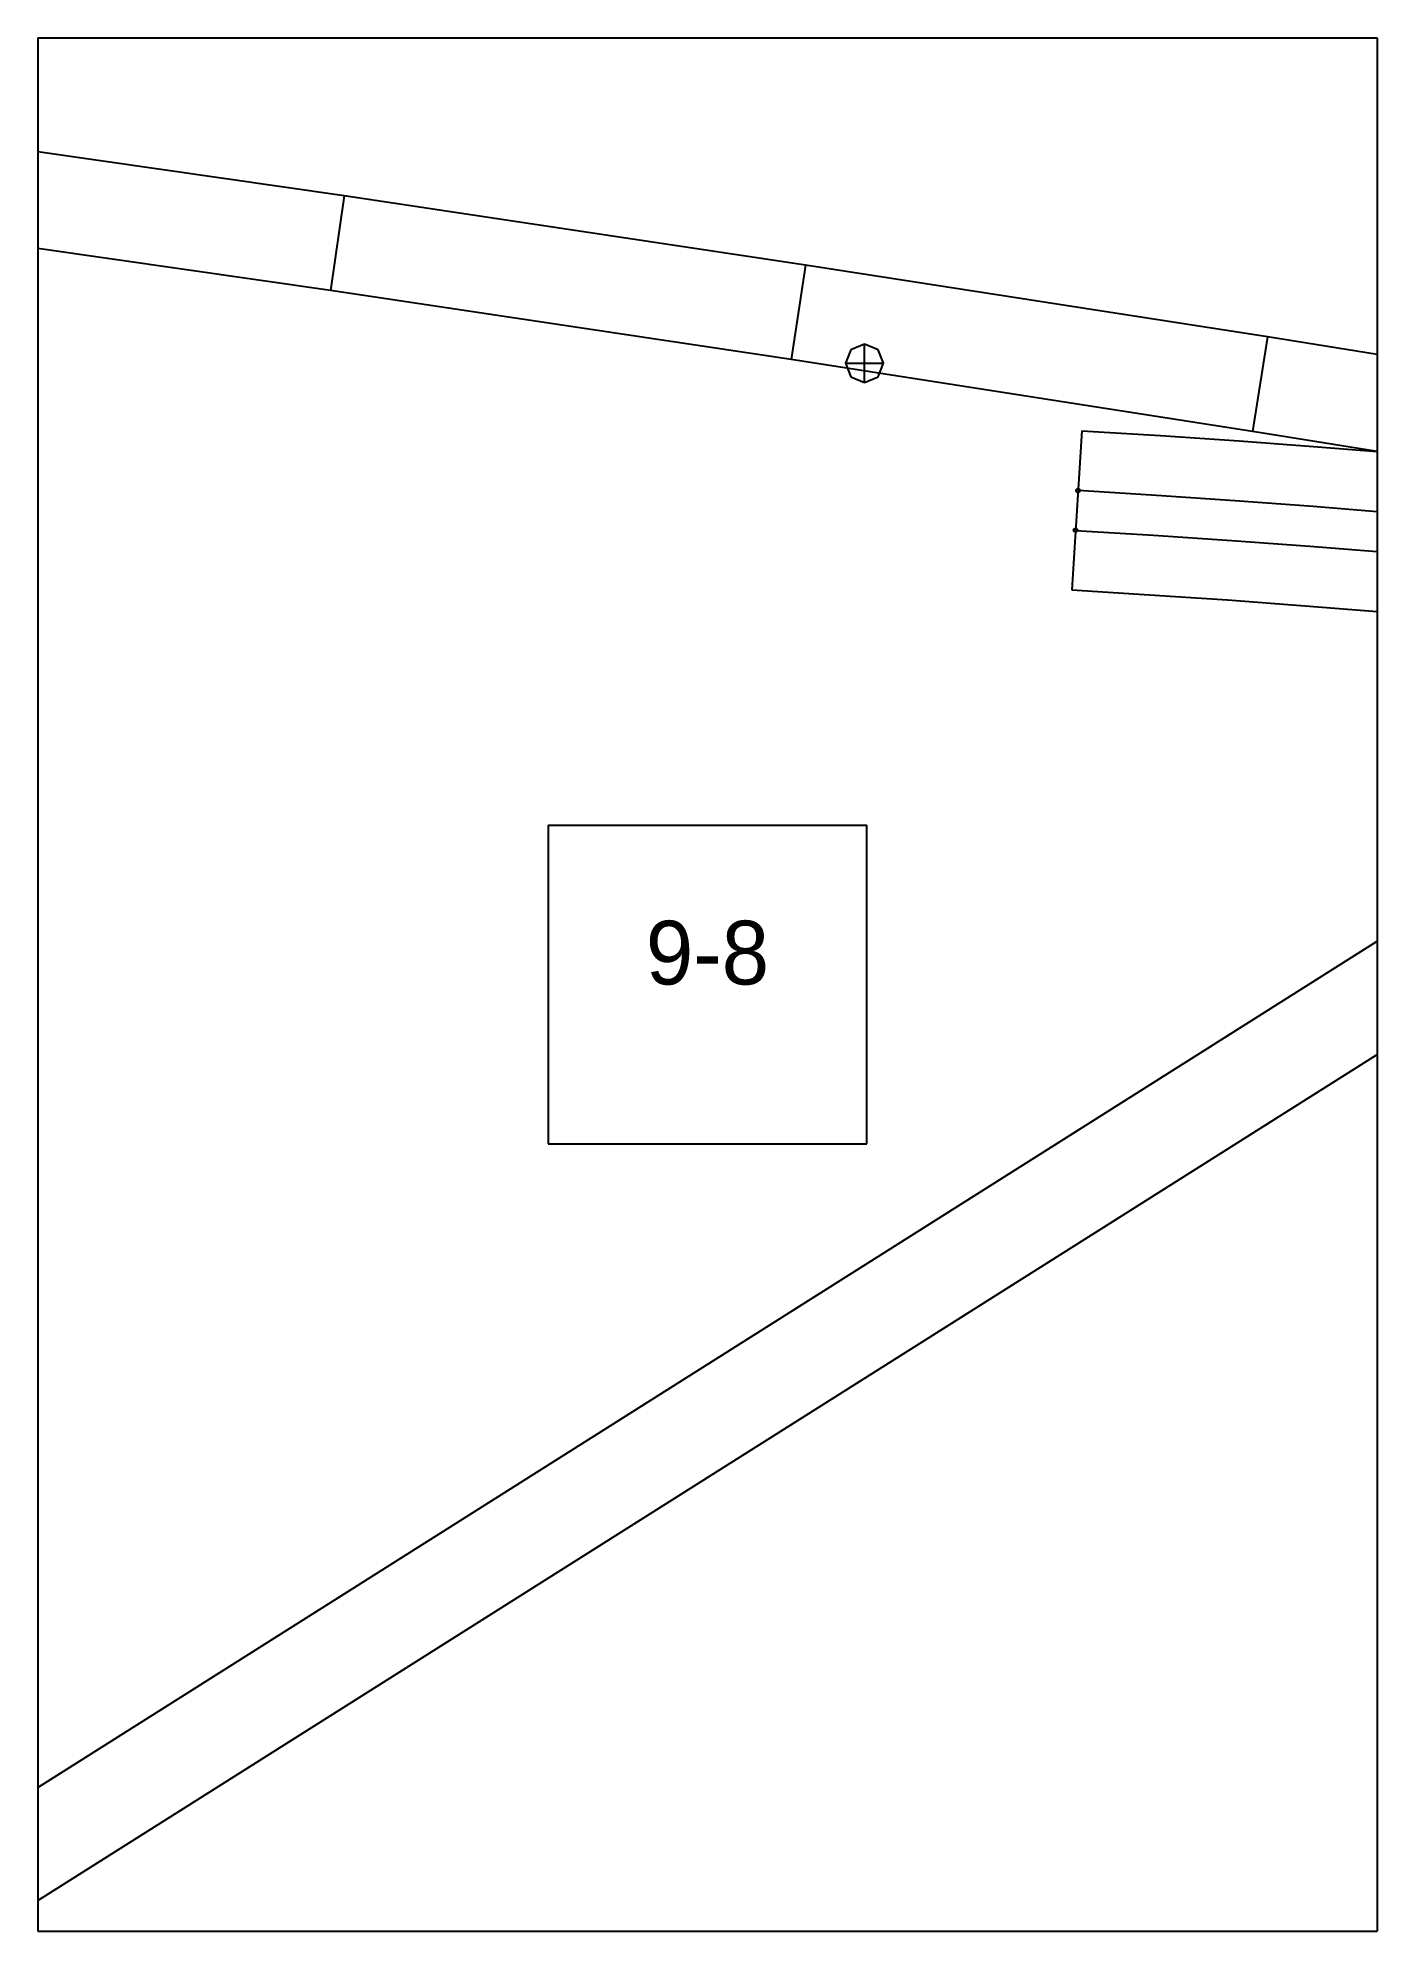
# Paper-space layout 'Plan 9-8' of a CAD drawing. Header units: metres, sheet in millimetres. Extents: x 0 to 210, y 0 to 297.
# The model-space entities are those that its viewports show. They can reach past a viewport. Long polylines and large blocks are cut down to what shows.
import ezdxf
from ezdxf.enums import TextEntityAlignment as Align

# ---------------------------------------------------------------- set-up
doc = ezdxf.new("R2010")
doc.units = ezdxf.units.M
for name, color, linetype in [('default', 7, 'Continuous'), ('mcircles', 7, 'Continuous'), ('TEXTLAYER', 7, 'Continuous'), ('VIEWPORTS', 7, 'Continuous')]:
    doc.layers.add(name, color=color, linetype=linetype)

msp = doc.modelspace()

# ---------------------------------------------------------------- linework, layer by layer
at = {"color": 9}
for p, q in [((1470, -2079), (1470, -2376)), ((1470, -2079), (1470, -2376)), ((1680, -2079), (1680, -2376)), ((1680, -2079), (1680, -2376)), ((1260, -2376), (1470, -2376)), ((1260, -2376), (1470, -2376)), ((1470, -2376), (1680, -2376)), ((1470, -2376), (1470, -2673)), ((1470, -2376), (1680, -2376)), ((1470, -2376), (1470, -2673)), ((1680, -2376), (1890, -2376)), ((1680, -2376), (1680, -2673)), ((1680, -2376), (1890, -2376)), ((1680, -2376), (1680, -2673)), ((1550, -2499.5), (1600, -2499.5)), ((1550, -2499.5), (1550, -2549.5)), ((1600, -2549.5), (1600, -2499.5)), ((1550, -2549.5), (1600, -2549.5)), ((1260, -2673), (1470, -2673)), ((1260, -2673), (1470, -2673)), ((1470, -2673), (1680, -2673)), ((1470, -2673), (1470, -2970)), ((1470, -2673), (1680, -2673)), ((1470, -2673), (1470, -2970)), ((1680, -2673), (1890, -2673)), ((1680, -2673), (1680, -2970)), ((1680, -2673), (1890, -2673)), ((1680, -2673), (1680, -2970))]:
    msp.add_line(p, q, dxfattribs=at)
at = {"layer": 'default', "color": 7, "linetype": 'Continuous'}
for p, q in [((1518.05, -2400.77), (1446.02, -2390.46)), ((1518.05, -2400.77), (1515.87, -2415.61)), ((1590.38, -2411.65), (1518.05, -2400.77)), ((1515.87, -2415.61), (1443.95, -2405.32)), ((1590.38, -2411.65), (1588.11, -2426.47)), ((1662.83, -2422.91), (1590.38, -2411.65)), ((1588.11, -2426.47), (1515.87, -2415.61)), ((1662.83, -2422.91), (1660.48, -2437.73)), ((1735.2, -2434.62), (1662.83, -2422.91)), ((1660.48, -2437.73), (1588.11, -2426.47)), ((1597.5, -2424.93), (1596.62, -2427.05)), ((1599.62, -2424.05), (1597.5, -2424.93)), ((1601.74, -2424.93), (1599.62, -2424.05)), ((1599.62, -2430.05), (1599.62, -2424.05)), ((1602.62, -2427.05), (1601.74, -2424.93)), ((1596.62, -2427.05), (1597.5, -2429.17)), ((1596.62, -2427.05), (1602.62, -2427.05)), ((1597.5, -2429.17), (1599.62, -2430.05)), ((1599.62, -2430.05), (1601.74, -2429.17)), ((1601.74, -2429.17), (1602.62, -2427.05)), ((1633.69, -2437.64), (1632.13, -2462.59)), ((1633.69, -2437.64), (1646.03, -2438.4)), ((1732.77, -2449.42), (1660.48, -2437.73)), ((1646.03, -2438.4), (1658.37, -2439.24)), ((1658.37, -2439.24), (1670.71, -2440.16)), ((1670.71, -2440.16), (1683.05, -2441.14)), ((1633.11, -2446.97), (1645.39, -2447.73)), ((1645.39, -2447.73), (1657.68, -2448.57)), ((1657.68, -2448.57), (1669.96, -2449.48)), ((1669.96, -2449.48), (1682.25, -2450.46)), ((1632.71, -2453.26), (1644.96, -2454.02)), ((1644.96, -2454.02), (1657.21, -2454.85)), ((1657.21, -2454.85), (1669.46, -2455.76)), ((1669.46, -2455.76), (1681.71, -2456.73)), ((1632.13, -2462.59), (1644.33, -2463.35)), ((1644.33, -2463.35), (1656.52, -2464.18)), ((1656.52, -2464.18), (1668.72, -2465.08)), ((1668.72, -2465.08), (1680.91, -2466.05)), ((1680.91, -2466.05), (1693.11, -2467.09)), ((1385.96, -2703.57), (1722.13, -2491.1)), ((1383.41, -2722.92), (1720.09, -2510.13))]:
    msp.add_line(p, q, dxfattribs=at)
at = {"layer": 'mcircles', "color": 7, "linetype": 'Continuous'}
for centre in [(1633.1, -2447.02), (1632.7, -2453.22)]:
    msp.add_circle(centre, 0.3, dxfattribs=at)

# ---------------------------------------------------------------- texts
at = {"layer": 'TEXTLAYER', "color": 1}
msp.add_text('9-8', height=10, dxfattribs=at).set_placement((1575, -2524.5), align=Align.CENTER)

psp = doc.layouts.new('Plan 9-8')

# ---------------------------------------------------------------- viewports
at = {"layer": 'VIEWPORTS'}
psp.add_viewport(center=(105, 148.5), size=(210, 297), view_center_point=(1575, -2524.5), view_height=297, dxfattribs=at)

doc.saveas('drawing.dxf')
